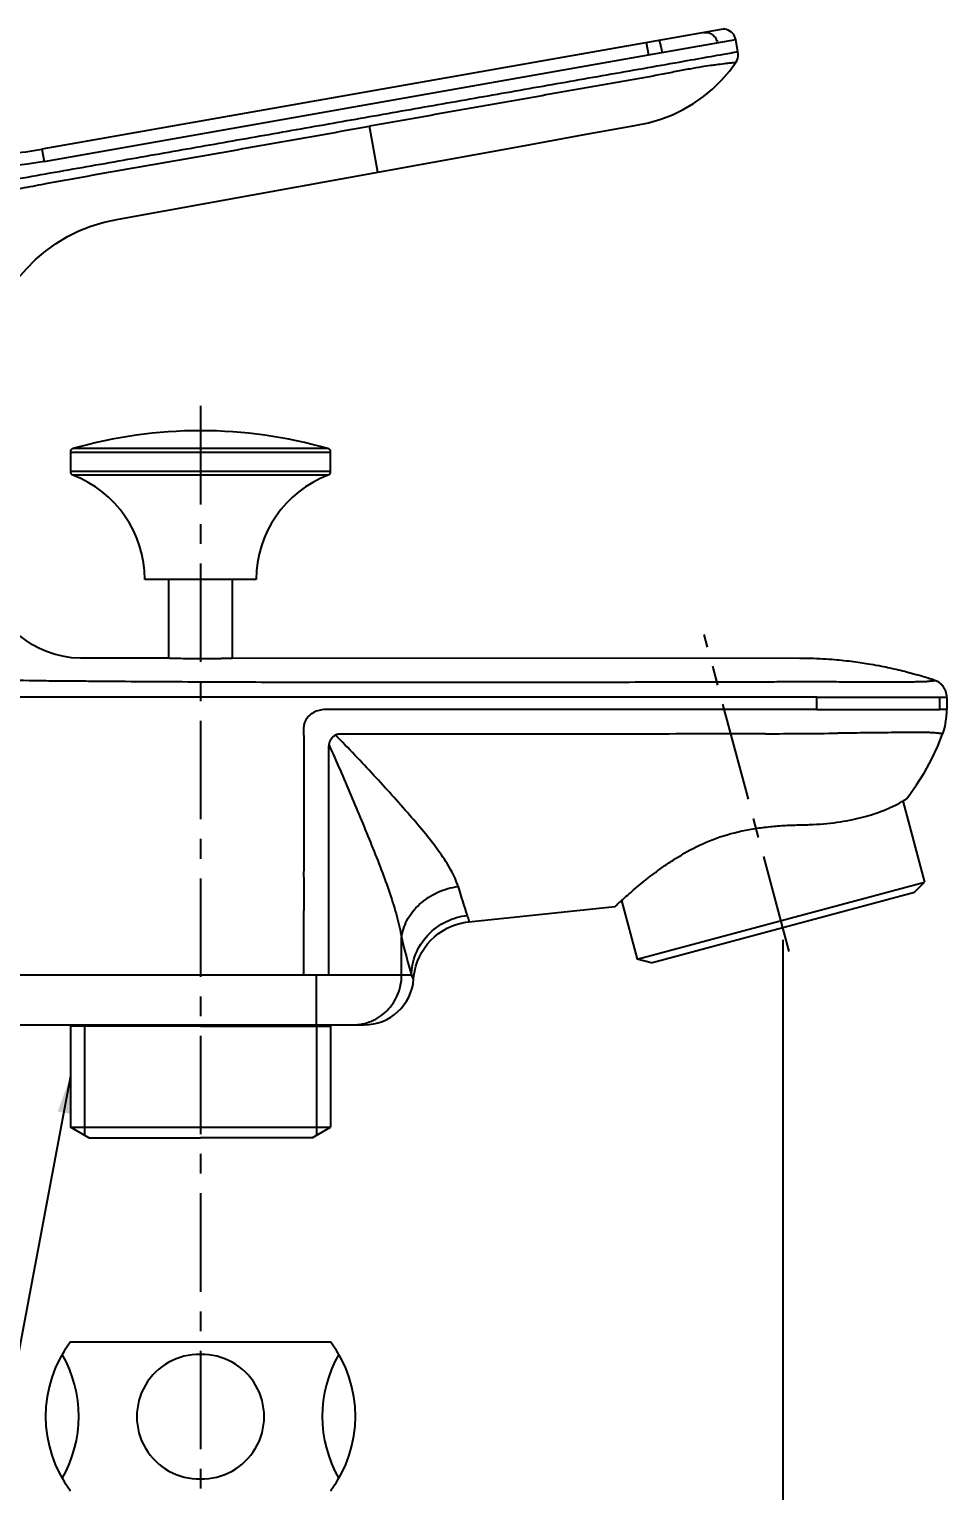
# Model space of a CAD drawing. Header units: millimetres. Extents: x 13335 to 13929, y 3069 to 3489.
# Drawn here: x 13509.3 to 13583.3, y 3133.9 to 3251.8 of the extents above; entities that cross this region are included whole.
import ezdxf

# ---------------------------------------------------------------- set-up
doc = ezdxf.new("R2010")
doc.units = ezdxf.units.MM
doc.header["$LTSCALE"] = 0.25
doc.linetypes.add('CENTER', pattern=[50.8, 31.75, -6.35, 6.35, -6.35])
doc.layers.get('0').update_dxf_attribs({"color": 2})
for name, color, linetype in [('02___PRT_ALL_AXES', 7, 'Continuous'), ('06_ALL_SURFS', 7, 'Continuous'), ('07_ALL_FEATURES', 7, 'Continuous'), ('CENTER', 1, 'CENTER'), ('D', 2, 'Continuous'), ('DWG', 7, 'Continuous'), ('Make2D 표시선', 7, 'Continuous')]:
    doc.layers.add(name, color=color, linetype=linetype)
doc.styles.add('GHS', font='romans.shx', dxfattribs={"height": 3.5, "bigfont": 'ghs.shx'})
doc.dimstyles.new('LEE', dxfattribs={"dimtxt": 3.5, "dimasz": 3.5, "dimexe": 2, "dimexo": 1, "dimgap": 1, "dimtad": 1, "dimdec": 4, "dimdsep": 46, "dimtxsty": 'GHS', "dimcen": 0, "dimclrd": 2, "dimclre": 2, "dimclrt": 2, "dimadec": 0, "dimazin": 0, "dimtfac": 1, "dimtdec": 4, "dimtmove": 0, "dimatfit": 3, "dimfxl": 0, "dimlwd": -1, "dimlwe": -1, "dimarcsym": 0})
doc.dimstyles.new('STANDARD$7', dxfattribs={"dimtxt": 3.5, "dimasz": 3, "dimexe": 1, "dimexo": 1, "dimgap": 1, "dimtad": 1, "dimdec": 4, "dimzin": 0, "dimdsep": 46, "dimtxsty": 'GHS', "dimcen": 1, "dimclrd": 256, "dimclre": 256, "dimclrt": 2, "dimadec": 4, "dimazin": 0, "dimtfac": 1, "dimtdec": 4, "dimtmove": 2, "dimatfit": 2, "dimfxl": 0, "dimtolj": 1, "dimtzin": 0, "dimlwd": -1, "dimlwe": -1, "dimarcsym": 0})

# ---------------------------------------------------------------- blocks, each defined once
blk = doc.blocks.new('A$C5C832255')
at = {"color": 2}
for p, q in [((27, 73.27), (37.5, 73.27)), ((37.5, 73.56), (27.22, 73.56)), ((47.78, 73.56), (37.5, 73.56)), ((37.5, 73.27), (48, 73.27)), ((37.5, 71.71), (27, 71.71)), ((27.2, 71.43), (37.5, 71.43)), ((48, 71.71), (37.5, 71.71)), ((37.5, 71.43), (47.8, 71.43))]:
    blk.add_line(p, q, dxfattribs=at)
at = {"layer": 'Make2D 표시선'}
for p, q in [((27, 73.27), (27, 71.71)), ((47.78, 73.56), (47.78, 73.56)), ((48, 71.71), (48, 73.27)), ((27.19, 71.43), (27.19, 71.43)), ((42, 63), (33, 63)), ((34.95, 56.64), (34.95, 63)), ((40.05, 63), (40.05, 56.64))]:
    blk.add_line(p, q, dxfattribs=at)
for centre, radius, start, end in [((37.5, 37.5), 37.5, 90.0002, 105.9102), ((37.5, 37.5), 37.5, 74.0898, 89.9998), ((27.3, 73.27), 0.3, 105.913, 179.999), ((47.7, 73.27), 0.3, 0.0007, 74.0873), ((27.3, 71.71), 0.3, 180.0009, 249.1291), ((23.98, 63), 9.02, 360, 69.1129), ((51.02, 63), 9.02, 110.8871, 180), ((47.7, 71.71), 0.3, 290.8712, 359.9989)]:
    blk.add_arc(centre, radius, start, end, dxfattribs=at)
blk = doc.blocks.new('A$C16465FA6')
at = {"layer": 'D'}
for p, q in [((1.03, 9.1), (1.13, 9)), ((1.13, 9), (1.13, 0.2)), ((19.92, 9.1), (19.83, 9)), ((19.83, 9), (19.83, 0.2))]:
    blk.add_line(p, q, dxfattribs=at)
at = {"layer": 'DWG'}
for p, q in [((0, 9.1), (0, 0.85)), ((10.48, 9), (0, 9)), ((10.48, 9), (20.96, 9)), ((20.96, 9.1), (20.96, 0.85)), ((1.48, 0), (0, 0.85)), ((19.48, 0), (20.96, 0.85)), ((1.48, 0), (10.48, 0)), ((19.48, 0), (10.48, 0))]:
    blk.add_line(p, q, dxfattribs=at)
blk = doc.blocks.new('*D12')
at = {"layer": 'Defpoints', "color": 0}
for p in [(13570.06, 3179.35), (13523.09, 3103.25), (13570.06, 3094.35)]:
    blk.add_point(p, dxfattribs=at)
at = {"layer": 'DWG', "color": 2}
for p, q in [((13570.06, 3178.35), (13570.06, 3092.35)), ((13523.09, 3102.25), (13523.09, 3092.35)), ((13526.59, 3094.35), (13566.56, 3094.35))]:
    blk.add_line(p, q, dxfattribs=at)
for points in [[(13526.59, 3094.93), (13526.59, 3093.76), (13523.09, 3094.35)], [(13566.56, 3094.93), (13566.56, 3093.76), (13570.06, 3094.35)]]:
    blk.add_solid(points, dxfattribs=at)
at = {"layer": 'DWG', "color": 2, "insert": (13546.58, 3098.01), "char_height": 3.5, "attachment_point": 5, "style": 'GHS'}
blk.add_mtext('(47)', dxfattribs=at)

msp = doc.modelspace()

# ---------------------------------------------------------------- linework, layer by layer
at = {"layer": '02___PRT_ALL_AXES', "color": 7, "linetype": 'Continuous'}
for points, knots in [([(13525.64378, 3201.05271), (13525.64378, 3201.05373), (13525.63719, 3201.051), (13525.63039, 3201.05316), (13525.61371, 3201.0512), (13525.59293, 3201.05107), (13525.56529, 3201.04988), (13525.51703, 3201.04832), (13525.44206, 3201.04574), (13525.33544, 3201.04235), (13525.20719, 3201.03844), (13525.05861, 3201.03423), (13524.82414, 3201.02812), (13524.49242, 3201.02081), (13524.05725, 3201.01378), (13523.58502, 3201.0092), (13523.09389, 3201.00778), (13522.60272, 3201.00969), (13522.0016, 3201.01611), (13521.46064, 3201.026), (13521.00068, 3201.03907), (13520.7517, 3201.04486), (13520.60852, 3201.05286), (13520.54378, 3201.0529)], [0, 0, 0, 0, 0.000603739, 0.002411064, 0.005416133, 0.009613107, 0.014994334, 0.021544369, 0.038080729, 0.059069146, 0.084299372, 0.113533914, 0.146484897, 0.222244798, 0.308670415, 0.402448856, 0.499978794, 0.597515195, 0.691311072, 0.853525426, 0.915711393, 0.961926214, 1, 1, 1, 1]), ([(13556.53579, 3181.03494), (13556.53541, 3181.03636), (13556.54316, 3181.03941), (13556.54935, 3181.04941), (13556.56721, 3181.0639), (13556.58864, 3181.0851), (13556.61759, 3181.11185), (13556.66813, 3181.15931), (13556.74716, 3181.23269), (13556.86034, 3181.33721), (13556.99784, 3181.46307), (13557.15913, 3181.60928), (13557.41937, 3181.84268), (13557.79944, 3182.17718), (13558.31986, 3182.6222), (13558.92245, 3183.11784), (13559.60428, 3183.65124), (13560.36322, 3184.20892), (13561.50768, 3184.98553), (13563.11669, 3185.92047), (13565.29222, 3186.81325), (13567.27497, 3187.26101), (13568.90695, 3187.47582), (13570.13046, 3187.57553), (13571.33536, 3187.62663), (13572.86639, 3187.64547), (13574.32605, 3187.7946), (13575.68459, 3188.04116), (13576.58563, 3188.25451), (13577.39133, 3188.49121), (13578.095, 3188.74073), (13578.6125, 3188.9578), (13578.97236, 3189.12726), (13579.20323, 3189.24357), (13579.40674, 3189.35259), (13579.58297, 3189.45218), (13579.73202, 3189.54028), (13579.85393, 3189.61487), (13579.93864, 3189.6681), (13579.99286, 3189.70229), (13580.02365, 3189.72226), (13580.04701, 3189.73629), (13580.06512, 3189.74986), (13580.07347, 3189.75165), (13580.07997, 3189.75945), (13580.08032, 3189.75814)], [0, 0, 0, 0, 0.000170942, 0.000682298, 0.001532431, 0.002719703, 0.004242482, 0.006098803, 0.010797697, 0.016785483, 0.024029442, 0.032488627, 0.04211926, 0.064708824, 0.091405275, 0.121800354, 0.155498156, 0.192133824, 0.231374395, 0.316421601, 0.408224354, 0.503853451, 0.551998965, 0.599738072, 0.646648166, 0.692315023, 0.777897632, 0.816940034, 0.852948107, 0.885595489, 0.91461527, 0.939785139, 0.950862658, 0.96089879, 0.969864236, 0.977727023, 0.984453519, 0.99000972, 0.994363856, 0.99608191, 0.997490712, 0.998587939, 0.999372288, 0.999843168, 1, 1, 1, 1])]:
    msp.add_open_spline(points, degree=3, knots=knots, dxfattribs=at)
at = {"layer": '06_ALL_SURFS', "color": 7, "linetype": 'Continuous'}
msp.add_line((13565.10817, 3251.77196), (13510.30322, 3242.10838), dxfattribs=at)
msp.add_arc((13505.09378, 3271.6526), 30, 270, 280, dxfattribs=at)
at = {"layer": '07_ALL_FEATURES', "color": 7, "linetype": 'Continuous'}
for p, q in [((13565.10777, 3251.77189), (13510.30322, 3242.10837)), ((13560.32207, 3249.9126), (13566.26726, 3250.96096)), ((13565.00253, 3250.7381), (13565.3835, 3250.80504)), ((13566.24128, 3250.9564), (13566.26645, 3250.96082)), ((13566.44108, 3249.9761), (13566.26739, 3250.96098)), ((13510.47683, 3241.12362), (13559.22281, 3249.71873)), ((13559.04853, 3250.70346), (13559.22281, 3249.71873)), ((13559.22281, 3249.71873), (13560.32208, 3249.91257)), ((13564.03131, 3250.56679), (13564.30665, 3250.615)), ((13564.6274, 3250.6717), (13564.71128, 3250.6864)), ((13537.4026, 3240.27011), (13536.73347, 3243.96515)), ((13510.30322, 3242.10838), (13510.47683, 3241.12362)), ((13571.44112, 3201.05221), (13525.64378, 3201.05271)), ((13571.72097, 3201.05011), (13571.44112, 3201.05221)), ((13571.99623, 3201.04578), (13571.72097, 3201.05011)), ((13572.26679, 3201.03926), (13571.99623, 3201.04578)), ((13572.53256, 3201.03079), (13572.26679, 3201.03926)), ((13572.79343, 3201.02054), (13572.53256, 3201.03079)), ((13573.04932, 3201.00861), (13572.79343, 3201.02054)), ((13573.30005, 3200.99511), (13573.04932, 3201.00861)), ((13573.54544, 3200.98017), (13573.30005, 3200.99511)), ((13573.7853, 3200.96389), (13573.54544, 3200.98017)), ((13574.01943, 3200.94641), (13573.7853, 3200.96389)), ((13574.24767, 3200.92785), (13574.01943, 3200.94641)), ((13574.79255, 3200.87746), (13574.57892, 3200.89824)), ((13575.00058, 3200.85596), (13574.79255, 3200.87746)), ((13575.20316, 3200.83381), (13575.00058, 3200.85596)), ((13575.40045, 3200.81109), (13575.20316, 3200.83381)), ((13575.59257, 3200.78788), (13575.40045, 3200.81109)), ((13575.77948, 3200.76426), (13575.59257, 3200.78788)), ((13575.96112, 3200.74032), (13575.77948, 3200.76426)), ((13576.13738, 3200.71617), (13575.96112, 3200.74032)), ((13576.30819, 3200.6919), (13576.13738, 3200.71617)), ((13576.47369, 3200.66756), (13576.30819, 3200.6919)), ((13576.63421, 3200.64317), (13576.47369, 3200.66756)), ((13576.79017, 3200.61876), (13576.63421, 3200.64317)), ((13576.94193, 3200.5943), (13576.79017, 3200.61876)), ((13577.1625, 3200.55753), (13576.94193, 3200.5943)), ((13577.37507, 3200.52073), (13577.1625, 3200.55753)), ((13577.57964, 3200.48403), (13577.37507, 3200.52073)), ((13578.02576, 3200.39963), (13577.8399, 3200.43552)), ((13578.20391, 3200.36425), (13578.02576, 3200.39963)), ((13578.3747, 3200.32942), (13578.20391, 3200.36425)), ((13578.53852, 3200.29517), (13578.3747, 3200.32942)), ((13578.69589, 3200.26151), (13578.53852, 3200.29517)), ((13578.84738, 3200.22838), (13578.69589, 3200.26151)), ((13579.04117, 3200.18499), (13578.84738, 3200.22838)), ((13579.2267, 3200.14235), (13579.04117, 3200.18499)), ((13579.40488, 3200.10041), (13579.2267, 3200.14235)), ((13579.57656, 3200.05906), (13579.40488, 3200.10041)), ((13579.74252, 3200.01822), (13579.57656, 3200.05906)), ((13579.90201, 3199.97815), (13579.74252, 3200.01822)), ((13580.05293, 3199.93951), (13579.90201, 3199.97815)), ((13580.52241, 3199.81473), (13580.26505, 3199.88399)), ((13581.52551, 3199.52515), (13581.33913, 3199.58146)), ((13581.87615, 3199.416), (13581.51771, 3199.52756)), ((13582.04899, 3199.36058), (13581.80692, 3199.4379)), ((13582.21596, 3199.30605), (13581.94817, 3199.39304)), ((13582.32647, 3199.26943), (13582.17953, 3199.31795)), ((13572.82599, 3196.93117), (13572.82599, 3197.93117)), ((13572.82599, 3197.93117), (13582.74481, 3197.93116)), ((13582.7448, 3196.93116), (13582.74481, 3197.93116)), ((13582.74755, 3197.93116), (13583.29658, 3197.93116)), ((13583.29658, 3197.93116), (13583.29658, 3196.93116)), ((13572.82599, 3196.93116), (13582.7448, 3196.93116)), ((13583.29658, 3196.93116), (13582.74755, 3196.93116)), ((13568.67347, 3194.97234), (13568.45816, 3194.97138)), ((13582.96378, 3194.96441), (13582.96391, 3194.96433)), ((13582.96552, 3194.96379), (13582.96541, 3194.96387)), ((13544.75412, 3179.8072), (13556.53579, 3181.03494)), ((13539.31751, 3175.492), (13539.31751, 3178.4995)), ((13540.10941, 3175.492), (13500.79215, 3175.49201)), ((13532.41541, 3175.49201), (13532.41541, 3171.492)), ((13540.28585, 3175.19923), (13540.10941, 3175.4916)), ((13500.76448, 3171.49142), (13536.29658, 3171.492))]:
    msp.add_line(p, q, dxfattribs=at)
for points in [[(13566.26726, 3250.96096), (13566.23187, 3251.10109), (13566.17987, 3251.22846), (13566.10951, 3251.34924), (13566.02109, 3251.46092), (13565.91687, 3251.56013), (13565.79881, 3251.64355), (13565.66943, 3251.70904), (13565.53236, 3251.75544), (13565.39107, 3251.78136), (13565.24824, 3251.78661), (13565.1088, 3251.77207)], [(13566.25724, 3249.0627), (13566.31315, 3249.15249), (13566.38033, 3249.29647), (13566.42855, 3249.45367), (13566.45576, 3249.62068), (13566.46052, 3249.795), (13566.44108, 3249.97608)], [(13556.92304, 3243.80556), (13558.12126, 3244.01902), (13559.22262, 3244.24588), (13560.23449, 3244.53718), (13561.16738, 3244.8948), (13562.04046, 3245.31713), (13562.87723, 3245.80878), (13563.67107, 3246.36529), (13564.42551, 3246.99163), (13565.12701, 3247.67848), (13565.76672, 3248.41586), (13566.25161, 3249.06685)], [(13548.98579, 3242.36884), (13554.2105, 3243.31303), (13556.92304, 3243.80556)], [(13505.59421, 3219.95282), (13505.59479, 3223.78628), (13505.65598, 3224.92332), (13505.80451, 3225.98422), (13506.0291, 3226.98971), (13506.3501, 3228.02281), (13506.73222, 3228.97297), (13507.18364, 3229.88219), (13507.74607, 3230.81671), (13508.36513, 3231.67583), (13509.04534, 3232.47436), (13509.79111, 3233.21873), (13510.592, 3233.89803), (13511.45229, 3234.51525), (13512.35658, 3235.0586), (13513.28068, 3235.51726), (13514.25616, 3235.90763), (13515.31657, 3236.23314), (13516.47505, 3236.48059), (13548.98579, 3242.36884)], [(13520.54378, 3201.0529), (13513.42484, 3201.05479), (13512.67991, 3201.10516), (13511.97083, 3201.21891), (13511.30225, 3201.38782), (13510.68101, 3201.60175), (13510.09771, 3201.85693), (13509.5482, 3202.15094), (13509.02683, 3202.48441), (13508.52641, 3202.86229), (13508.05442, 3203.28067), (13507.61391, 3203.73836), (13507.21071, 3204.23013), (13506.84983, 3204.74924), (13506.53131, 3205.29479), (13506.25704, 3205.86357), (13506.02703, 3206.45627), (13505.84319, 3207.07118), (13505.70687, 3207.71267), (13505.62178, 3208.38376), (13505.59383, 3209.0863)], [(13574.57892, 3200.89824), (13574.46996, 3200.90833), (13574.24767, 3200.92785)], [(13577.8399, 3200.43552), (13577.77618, 3200.44759), (13577.57964, 3200.48403)], [(13580.25964, 3199.88542), (13580.22613, 3199.89428), (13580.05293, 3199.93951)], [(13581.33913, 3199.58146), (13581.16345, 3199.63342), (13580.99302, 3199.68287), (13580.82865, 3199.7297), (13580.52241, 3199.81473)], [(13583.29659, 3197.93116), (13583.29571, 3197.98091), (13583.29159, 3198.04942), (13583.28426, 3198.11681), (13583.27384, 3198.18296), (13583.26047, 3198.24772), (13583.24429, 3198.311), (13583.22542, 3198.37267), (13583.204, 3198.43264), (13583.1802, 3198.49085), (13583.15416, 3198.54722), (13583.12604, 3198.60169), (13583.096, 3198.65422), (13583.06415, 3198.70477), (13583.03064, 3198.7533), (13582.9956, 3198.79979), (13582.95915, 3198.84422), (13582.92143, 3198.88658), (13582.88256, 3198.92687), (13582.84266, 3198.9651), (13582.80186, 3199.00125), (13582.76023, 3199.03534), (13582.71799, 3199.0673), (13582.67531, 3199.09713), (13582.6324, 3199.12482), (13582.58949, 3199.15037), (13582.54677, 3199.17384), (13582.50448, 3199.19526), (13582.46275, 3199.21472), (13582.42178, 3199.23227), (13582.38162, 3199.24806), (13582.34212, 3199.26227), (13582.32867, 3199.26681)], [(13582.96551, 3194.96376), (13583.04931, 3195.20856), (13583.15316, 3195.59391), (13583.22624, 3195.97789), (13583.272, 3196.35822), (13583.29376, 3196.73368), (13583.29659, 3196.93116)], [(13580.08032, 3189.75814), (13580.16881, 3189.87413), (13580.85906, 3190.84476), (13581.49036, 3191.85541), (13582.06061, 3192.90231), (13582.56768, 3193.98141), (13582.96391, 3194.96433)], [(13540.28588, 3175.19961), (13540.31205, 3175.46064), (13540.37778, 3175.85256), (13540.47464, 3176.23987), (13540.6025, 3176.6201), (13540.7614, 3176.99059), (13540.95076, 3177.34862), (13541.16928, 3177.69133), (13541.41545, 3178.01576), (13541.68736, 3178.31937), (13541.98315, 3178.59974), (13542.30045, 3178.85495), (13542.63676, 3179.08302), (13542.98916, 3179.28236), (13543.35482, 3179.45161), (13543.73106, 3179.59014), (13544.11522, 3179.69792), (13544.50483, 3179.77473), (13544.754, 3179.80719)]]:
    msp.add_lwpolyline(points, dxfattribs=at)
for centre, radius, start, end in [((13505.09378, 3271.6526), 30, 270, 280), ((13565.66373, 4035.09148), 840.12454, 270.20526172, 270.60241174), ((13620.92977, 3198.3808), 83.99898, 193.6909783, 195.8124469), ((13536.29658, 3175.492), 4, 269.9999999, 355.8080726)]:
    msp.add_arc(centre, radius, start, end, dxfattribs=at)
for points, knots in [([(13560.06363, 3250.88247), (13560.07117, 3250.8838), (13560.0913, 3250.85717), (13560.11167, 3250.80912), (13560.14342, 3250.71783), (13560.17761, 3250.59547), (13560.21535, 3250.44294), (13560.26635, 3250.21278), (13560.30076, 3250.03346), (13560.32207, 3249.9126)], [0, 0, 0, 0, 0.022712915, 0.077858541, 0.171188225, 0.30005397, 0.458631663, 0.635899703, 1, 1, 1, 1]), ([(13563.6756, 3251.51935), (13563.79347, 3251.53993), (13564.05164, 3251.53377), (13564.41028, 3251.36824), (13564.67715, 3251.07133), (13564.76851, 3250.82321), (13564.79015, 3250.70052)], [0, 0, 0, 0, 0.235254305, 0.492903809, 0.755044847, 1, 1, 1, 1]), ([(13488.09416, 3226.95846), (13488.34518, 3227.92143), (13489.03374, 3229.80268), (13490.58425, 3232.36107), (13492.57201, 3234.55294), (13494.52123, 3236.02535), (13496.2041, 3236.96616), (13497.53181, 3237.54948), (13498.68185, 3237.93694), (13499.6268, 3238.17279), (13500.34638, 3238.31607), (13501.07064, 3238.44615), (13502.04101, 3238.61639), (13503.25833, 3238.82892), (13504.72253, 3239.08862), (13506.68175, 3239.43513), (13509.13432, 3239.86764), (13512.07858, 3240.38733), (13515.02312, 3240.90693), (13518.94916, 3241.59979), (13523.85669, 3242.46582), (13529.74566, 3243.50488), (13535.63472, 3244.5437), (13541.52354, 3245.5823), (13547.41396, 3246.62106), (13553.29944, 3247.65881), (13558.19999, 3248.52304), (13561.83994, 3249.16462), (13563.9195, 3249.53179), (13565.13337, 3249.74505), (13565.92462, 3249.88587), (13566.10718, 3249.91586), (13566.48364, 3249.98454), (13566.44108, 3249.97608)], [0, 0, 0, 0, 0.035232986, 0.070408287, 0.105283211, 0.139367444, 0.156374713, 0.173458121, 0.190639453, 0.199267216, 0.207924462, 0.216610694, 0.225320136, 0.242804642, 0.26036162, 0.277968562, 0.313246942, 0.348533796, 0.383820765, 0.419107917, 0.489682063, 0.56025482, 0.630826397, 0.701398883, 0.771974549, 0.842555655, 0.913125173, 0.947726075, 0.974224061, 0.986319426, 0.993893798, 0.998463485, 1, 1, 1, 1]), ([(13566.25724, 3249.0627), (13566.24477, 3249.07075), (13566.19875, 3249.07363), (13566.11399, 3249.07303), (13565.98407, 3249.06257), (13565.81238, 3249.04703), (13565.59634, 3249.02442), (13565.22014, 3248.98173), (13564.76616, 3248.91802), (13564.15598, 3248.85054), (13563.44624, 3248.7334), (13562.51167, 3248.57032), (13561.41146, 3248.36776), (13560.22333, 3248.12477), (13558.9936, 3247.9012), (13557.756, 3247.68787), (13556.10776, 3247.39259), (13554.04634, 3247.02981), (13550.7486, 3246.44632), (13546.62628, 3245.71778), (13541.67968, 3244.84252), (13538.38207, 3244.25837), (13536.73329, 3243.96614)], [0, 0, 0, 0, 0.001486257, 0.004355843, 0.008661129, 0.014438237, 0.021651458, 0.030389757, 0.052343788, 0.067533667, 0.091833248, 0.124324747, 0.162509366, 0.203809898, 0.245715859, 0.287618913, 0.329524038, 0.413333614, 0.497143236, 0.66476239, 0.832381307, 1, 1, 1, 1]), ([(13488.64534, 3220.1057), (13488.6121, 3220.73327), (13488.62602, 3221.67714), (13488.62395, 3222.93398), (13488.63937, 3223.87705), (13488.71834, 3224.81761), (13488.91367, 3226.06048), (13489.30766, 3227.58676), (13490.02156, 3229.33595), (13490.94807, 3230.97669), (13492.0639, 3232.48243), (13493.34973, 3233.81735), (13494.78231, 3234.95513), (13496.32918, 3235.90436), (13497.9814, 3236.6601), (13499.72426, 3237.22055), (13501.22712, 3237.52342), (13502.43926, 3237.7565), (13503.65968, 3238.00094), (13505.19289, 3238.301), (13507.03832, 3238.6595), (13508.88873, 3239.01368), (13511.35936, 3239.47749), (13514.45184, 3240.03567), (13518.1667, 3240.6834), (13521.88099, 3241.33444), (13525.59426, 3241.99129), (13530.54506, 3242.86833), (13534.25817, 3243.52606), (13536.7333, 3243.9661)], [0, 0, 0, 0, 0.031466616, 0.047212003, 0.062943294, 0.078675504, 0.094425058, 0.125899484, 0.157350741, 0.188752428, 0.22000385, 0.2509426, 0.281280613, 0.311358395, 0.34159701, 0.372036925, 0.402795532, 0.41829068, 0.433848831, 0.465113263, 0.496515767, 0.527976785, 0.559444764, 0.622380868, 0.685317383, 0.748253898, 0.811190434, 0.874126951, 1, 1, 1, 1]), ([(13510.47676, 3241.12403), (13510.03134, 3241.0455), (13508.27359, 3240.77287), (13506.49194, 3240.653), (13505.16563, 3240.65301)], [0, 0, 0, 0, 0.254293573, 1, 1, 1, 1]), ([(13489.09337, 3216.0526), (13489.09366, 3215.44323), (13489.09379, 3214.22449), (13489.09292, 3212.70106), (13489.09184, 3211.48233), (13489.09143, 3210.56825), (13489.09238, 3209.65431), (13489.08284, 3208.73995), (13489.15897, 3207.82754), (13489.37768, 3206.62784), (13489.88666, 3205.18176), (13490.82018, 3203.60018), (13492.04874, 3202.23335), (13493.52755, 3201.14281), (13495.18784, 3200.36301), (13496.66541, 3199.97103), (13497.87285, 3199.82901), (13498.78263, 3199.78311), (13499.69309, 3199.74488), (13500.90829, 3199.69086), (13502.42721, 3199.60537), (13504.25014, 3199.49675), (13506.68259, 3199.36049), (13509.11825, 3199.26664), (13511.5555, 3199.24463), (13513.38352, 3199.22865), (13515.21157, 3199.21327), (13517.64899, 3199.19575), (13520.69578, 3199.17665), (13524.35196, 3199.15794), (13529.22689, 3199.13833), (13535.32059, 3199.12298), (13542.63305, 3199.11938), (13548.72677, 3199.12542), (13553.60173, 3199.13403), (13557.25795, 3199.14192), (13560.91417, 3199.15046), (13564.57039, 3199.15929), (13567.61724, 3199.16719), (13570.05472, 3199.17188), (13571.8824, 3199.17686), (13573.69691, 3199.17284), (13575.46178, 3199.16876), (13577.11885, 3199.16592), (13578.60056, 3199.16293), (13579.69734, 3199.16358), (13580.4421, 3199.16768), (13580.88818, 3199.17157), (13581.25371, 3199.17803), (13581.53275, 3199.18407), (13581.72912, 3199.19802), (13581.89153, 3199.22214), (13582.03885, 3199.22992), (13582.17627, 3199.24542), (13582.26237, 3199.26067), (13582.30653, 3199.26796), (13582.32163, 3199.27103), (13582.32615, 3199.26953)], [0, 0, 0, 0, 0.0173328, 0.034665566, 0.043331927, 0.051998262, 0.060664613, 0.069330555, 0.077995636, 0.086660458, 0.10396656, 0.121275311, 0.13858051, 0.155883226, 0.173181516, 0.190463291, 0.199097639, 0.20772612, 0.216367365, 0.225018706, 0.24232453, 0.259638694, 0.276961636, 0.311621622, 0.32895421, 0.346287026, 0.36361975, 0.380952543, 0.415618092, 0.450283681, 0.484949279, 0.554280487, 0.623611705, 0.692942925, 0.727608536, 0.762274146, 0.796939751, 0.831605359, 0.866270971, 0.883603777, 0.900936584, 0.918257086, 0.935215286, 0.951136313, 0.965390502, 0.977360551, 0.982332733, 0.986574622, 0.990049104, 0.992731393, 0.994513142, 0.99564367, 0.997399348, 0.998701809, 0.999585337, 0.999864592, 1, 1, 1, 1]), ([(13572.82599, 3197.93117), (13569.17726, 3197.93116), (13561.87981, 3197.93116), (13552.758, 3197.93115), (13545.46055, 3197.93113), (13539.98746, 3197.93111), (13534.51437, 3197.93109), (13529.04128, 3197.931), (13523.5682, 3197.93085), (13519.00729, 3197.93079), (13515.35857, 3197.93077), (13512.62202, 3197.93079), (13509.88548, 3197.93082), (13507.14893, 3197.931), (13504.86848, 3197.93093), (13503.04412, 3197.93128), (13501.67585, 3197.93107), (13500.53563, 3197.93042), (13499.6234, 3197.93122), (13498.93928, 3197.92284), (13498.25497, 3197.92136), (13497.34302, 3197.95161), (13496.20651, 3198.0793), (13494.87588, 3198.4155), (13493.59533, 3198.90705), (13492.38299, 3199.54994), (13490.88713, 3200.59832), (13489.60014, 3201.92076), (13488.58432, 3203.4378), (13488.16839, 3204.25335), (13487.99016, 3204.67322)], [0, 0, 0, 0, 0.125003393, 0.250006787, 0.312508484, 0.37501018, 0.437511877, 0.500013574, 0.56251527, 0.625016967, 0.656267816, 0.687518664, 0.718769512, 0.750020359, 0.781271216, 0.79689661, 0.81252206, 0.828147452, 0.835960183, 0.843773972, 0.85158683, 0.859401537, 0.875029292, 0.89065915, 0.906288677, 0.921916731, 0.937545726, 0.968743985, 0.984373225, 1, 1, 1, 1]), ([(13582.32615, 3199.26953), (13582.32685, 3199.26929), (13582.32797, 3199.26878), (13582.32848, 3199.26758), (13582.32886, 3199.26742)], [0, 0, 0, 0, 0.639256633, 1, 1, 1, 1]), ([(13572.82599, 3196.93117), (13571.5313, 3196.93112), (13568.94193, 3196.93105), (13565.05788, 3196.93096), (13561.17383, 3196.93091), (13557.28978, 3196.9309), (13553.40573, 3196.93091), (13550.16902, 3196.93095), (13547.57965, 3196.93099), (13545.63763, 3196.93104), (13543.6956, 3196.93109), (13541.75357, 3196.93115), (13539.81155, 3196.9312), (13538.19319, 3196.93123), (13536.89851, 3196.93119), (13535.9275, 3196.93124), (13535.11831, 3196.93095), (13534.47099, 3196.93134), (13533.98544, 3196.9299), (13533.50011, 3196.93288), (13533.01401, 3196.93168), (13532.53249, 3196.84205), (13532.08949, 3196.63142), (13531.7153, 3196.31417), (13531.38003, 3195.74013), (13531.41941, 3195.06875), (13531.41817, 3194.42739), (13531.41927, 3193.77902), (13531.41683, 3192.97036), (13531.41819, 3191.99918), (13531.41832, 3191.02821), (13531.41796, 3190.05718), (13531.41777, 3188.7625), (13531.41705, 3187.14415), (13531.42142, 3185.52579), (13531.41928, 3184.23111), (13531.41453, 3183.42193), (13531.4207, 3182.77461), (13531.42025, 3182.12726), (13531.41682, 3180.99442), (13531.41458, 3178.72872), (13531.41504, 3176.7867), (13531.41541, 3175.49201)], [0, 0, 0, 0, 0.062508028, 0.125016057, 0.187524086, 0.250032114, 0.312540143, 0.375048171, 0.406302186, 0.4375562, 0.468810214, 0.500064228, 0.531318243, 0.562572257, 0.578199264, 0.593826271, 0.609453278, 0.617266773, 0.625080341, 0.632893387, 0.640707016, 0.648519167, 0.65632382, 0.664120026, 0.671914501, 0.687461132, 0.695273175, 0.703086908, 0.71871388, 0.734340888, 0.749967895, 0.765594902, 0.781221909, 0.812475925, 0.843729937, 0.859356935, 0.874983935, 0.882797439, 0.890610939, 0.90623796, 0.937491973, 1, 1, 1, 1]), ([(13533.97945, 3194.85563), (13533.83646, 3194.78759), (13533.59469, 3194.55493), (13533.47657, 3194.2522), (13533.44515, 3194.09613)], [0, 0, 0, 0, 0.49865638, 1, 1, 1, 1]), ([(13543.86821, 3182.65754), (13543.73705, 3183.10839), (13543.30001, 3184.05062), (13542.3921, 3185.43693), (13541.24803, 3186.90672), (13539.47055, 3188.9895), (13537.5611, 3191.11262), (13535.55649, 3193.25303), (13534.51295, 3194.32539), (13533.97945, 3194.85563)], [0, 0, 0, 0, 0.089215447, 0.195487842, 0.314632776, 0.442804099, 0.715732724, 0.857080234, 1, 1, 1, 1]), ([(13568.45816, 3194.97138), (13567.02115, 3194.96504), (13564.14709, 3194.95578), (13559.83596, 3194.94731), (13556.24329, 3194.94313), (13553.36913, 3194.9403), (13551.21348, 3194.93837), (13549.05782, 3194.93669), (13546.90214, 3194.93528), (13544.74645, 3194.93416), (13542.95003, 3194.9335), (13541.51289, 3194.93316), (13540.43503, 3194.93301), (13539.35717, 3194.93297), (13538.27931, 3194.93304), (13537.38109, 3194.93308), (13536.66252, 3194.93309), (13536.12359, 3194.93305), (13535.58467, 3194.93304), (13535.13557, 3194.93284), (13534.77626, 3194.93279), (13534.55165, 3194.93302), (13534.37203, 3194.93392), (13534.19285, 3194.93193), (13534.05996, 3194.89437), (13533.97977, 3194.85505)], [0, 0, 0, 0, 0.124998875, 0.250000851, 0.375004257, 0.437506677, 0.500009594, 0.562512966, 0.625016753, 0.687520914, 0.75002541, 0.781277774, 0.812530211, 0.843782718, 0.875035285, 0.906287893, 0.9219142, 0.93754046, 0.953166636, 0.968792001, 0.976605365, 0.984421544, 0.988328283, 0.992231561, 1, 1, 1, 1]), ([(13582.96541, 3194.96387), (13582.95919, 3194.96652), (13582.93487, 3194.9682), (13582.8863, 3194.97756), (13582.80958, 3194.98596), (13582.70869, 3194.99692), (13582.58218, 3195.00797), (13582.42321, 3195.02195), (13582.19566, 3195.04966), (13581.85473, 3195.06148), (13581.36837, 3195.06998), (13580.73421, 3195.0714), (13579.96102, 3195.0684), (13578.68427, 3195.05828), (13576.84839, 3195.0392), (13575.31464, 3195.02196), (13574.4967, 3195.01338)], [0, 0, 0, 0, 0.002393839, 0.008446353, 0.017628067, 0.029635173, 0.044405096, 0.062574262, 0.086137488, 0.125518955, 0.183235298, 0.258388388, 0.350008509, 0.456973519, 0.710406366, 1, 1, 1, 1]), ([(13533.44586, 3194.09596), (13533.4061, 3193.90672), (13533.41612, 3193.61244), (13533.41374, 3193.22613), (13533.41455, 3192.83829), (13533.4143, 3192.35385), (13533.41434, 3191.77237), (13533.41415, 3191.19094), (13533.41393, 3190.41568), (13533.41375, 3189.44661), (13533.41366, 3188.28373), (13533.41365, 3187.12084), (13533.41366, 3185.95795), (13533.41365, 3184.40744), (13533.41355, 3182.4693), (13533.41336, 3180.14353), (13533.41314, 3177.81777), (13533.413, 3176.26726), (13533.41293, 3175.49201)], [0, 0, 0, 0, 0.03118038, 0.046806484, 0.062432842, 0.093685348, 0.124937652, 0.15618984, 0.187441999, 0.249946432, 0.312450998, 0.374955635, 0.437460283, 0.499964885, 0.624973903, 0.749982723, 0.874991403, 1, 1, 1, 1]), ([(13533.44516, 3194.09611), (13533.74679, 3193.41394), (13534.3494, 3192.05428), (13535.22992, 3190.01513), (13536.0765, 3187.98708), (13536.89878, 3185.98812), (13537.6754, 3184.02792), (13538.36989, 3182.11948), (13538.94664, 3180.29105), (13539.22679, 3179.08404), (13539.31751, 3178.4995)], [0, 0, 0, 0, 0.134020927, 0.267224639, 0.399086799, 0.528893351, 0.655600211, 0.777916105, 0.893711817, 1, 1, 1, 1]), ([(13539.31751, 3178.4995), (13539.36926, 3178.98671), (13539.6945, 3180.01111), (13540.73241, 3181.31321), (13542.18845, 3182.25339), (13543.31041, 3182.57817), (13543.86821, 3182.65754)], [0, 0, 0, 0, 0.223086121, 0.476191154, 0.7434614, 1, 1, 1, 1]), ([(13543.86815, 3182.65761), (13543.94177, 3182.40484), (13544.17514, 3181.62179), (13544.42706, 3180.84439), (13544.60419, 3180.31969)], [0, 0, 0, 0, 0.322216072, 1, 1, 1, 1]), ([(13540.10941, 3175.49198), (13540.11944, 3176.06037), (13540.3579, 3177.24966), (13541.34824, 3178.80758), (13542.84369, 3179.91115), (13544.02549, 3180.2541), (13544.60424, 3180.31968)], [0, 0, 0, 0, 0.238180321, 0.495789482, 0.755966386, 1, 1, 1, 1]), ([(13544.60427, 3180.3197), (13544.62932, 3180.2455), (13544.66284, 3180.14183), (13544.70077, 3180.01351), (13544.72099, 3179.94132), (13544.73549, 3179.88532), (13544.74506, 3179.84807), (13544.74939, 3179.82705), (13544.75275, 3179.81611), (13544.75213, 3179.81148), (13544.75469, 3179.80725), (13544.754, 3179.80719)], [0, 0, 0, 0, 0.439851819, 0.61165489, 0.75174032, 0.86037368, 0.937864312, 0.965016675, 0.984437844, 0.996106524, 1, 1, 1, 1]), ([(13535.37345, 3171.492), (13535.88668, 3171.492), (13536.92656, 3171.70119), (13538.23755, 3172.59346), (13539.11322, 3173.92283), (13539.31751, 3174.972), (13539.31751, 3175.492)], [0, 0, 0, 0, 0.248362226, 0.497675115, 0.748356752, 1, 1, 1, 1])]:
    msp.add_open_spline(points, degree=3, knots=knots, dxfattribs=at)
at = {"layer": 'CENTER'}
for p, q in [((13523.09391, 3221.4089), (13523.09391, 3103.25208)), ((13570.58051, 3177.41561), (13563.72944, 3202.98414))]:
    msp.add_line(p, q, dxfattribs=at)
at = {"layer": 'DWG'}
for p, q in [((13579.75172, 3189.55263), (13581.50455, 3183.01097)), ((13558.32233, 3176.79932), (13581.50455, 3183.01097)), ((13580.68806, 3182.19448), (13581.50455, 3183.01097)), ((13557.05807, 3181.5176), (13558.32233, 3176.79932)), ((13559.43769, 3176.50046), (13580.68806, 3182.19448)), ((13559.43769, 3176.50046), (13558.32233, 3176.79932)), ((13512.61595, 3163.24482), (13533.57095, 3163.24482)), ((13512.59891, 3145.92274), (13533.58891, 3145.92274))]:
    msp.add_line(p, q, dxfattribs=at)
at = {"layer": 'DWG', "color": 7, "linetype": 'Continuous'}
for centre, radius, start, end in [((13520.59759, 3139.92098), 10, 143.1175035, 216.8698976), ((13525.59023, 3139.92098), 10, 323.1301024, 36.8824965), ((13503.27708, 3139.92098), 10, 330, 30), ((13522.97983, 3139.8995), 5.02287, 88.6985532, 271.3434116), ((13523.20799, 3139.8995), 5.02287, 268.6565884, 91.3014468), ((13542.91074, 3139.92098), 10, 150, 210)]:
    msp.add_arc(centre, radius, start, end, dxfattribs=at)

# ---------------------------------------------------------------- block references
at = {"layer": 'DWG'}
for name, p in [('A$C5C832255', (13485.59383, 3144.40889)), ('A$C16465FA6', (13512.61595, 3162.39178))]:
    msp.add_blockref(name, p, dxfattribs=at)

# ---------------------------------------------------------------- dimensions: what is measured, and where the dimension line sits
dim = msp.add_linear_dim(base=(13570.06287, 3094.34581), p1=(13523.09391, 3103.25208), p2=(13570.06287, 3179.34747), text='(47)', dimstyle='LEE', dxfattribs=at)
dim.commit()
dim.dimension.update_dxf_attribs({"geometry": '*D12', "text_midpoint": (13546.57839, 3098.01247)})

# ---------------------------------------------------------------- leaders
at = {"layer": 'D'}
msp.add_leader([(13512.61595, 3167.36822), (13508.25136, 3144.16973)], dimstyle='STANDARD$7', override={"dimexe": 2, "dimgap": 1, "dimtad": 0, "dimclrt": 256, "dimatfit": 0}, dxfattribs=at)

doc.saveas('drawing.dxf')
